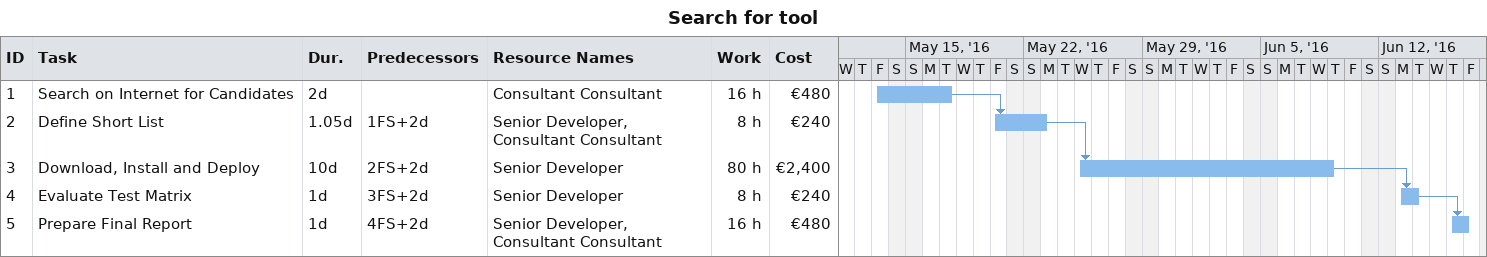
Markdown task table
Search for tool

| ID | Task | Duration | Start | Finish | Predecessors | Resources | Work (h) | Cost (€) |
|---|---|---|---|---|---|---|---|---|
| 1 | Search on Internet for Candidates | 2d | 2016-05-13 | 2016-05-17 |  | Consultant Consultant | 16 | 480 |
| 2 | Define Short List | 1.05d | 2016-05-20 | 2016-05-23 | 1FS+2d | Senior Developer, Consultant Consultant | 8 | 240 |
| 3 | Download, Install and Deploy | 10d | 2016-05-25 | 2016-06-09 | 2FS+2d | Senior Developer | 80 | 2400 |
| 4 | Evaluate Test Matrix | 1d | 2016-06-13 | 2016-06-14 | 3FS+2d | Senior Developer | 8 | 240 |
| 5 | Prepare Final Report | 1d | 2016-06-16 | 2016-06-17 | 4FS+2d | Senior Developer, Consultant Consultant | 16 | 480 |
